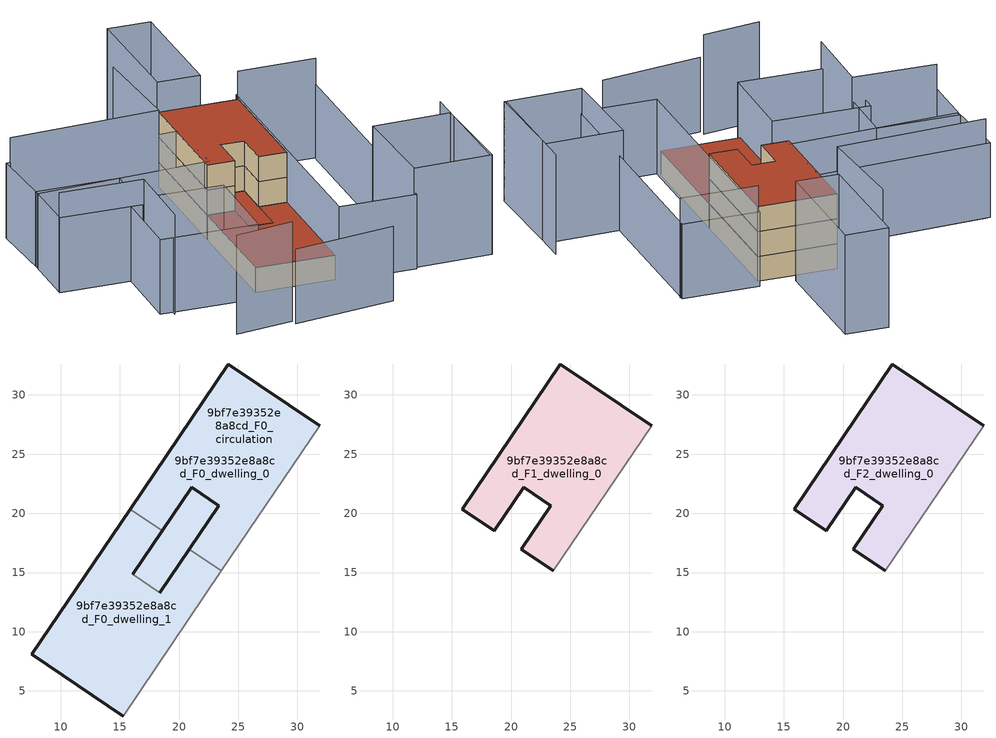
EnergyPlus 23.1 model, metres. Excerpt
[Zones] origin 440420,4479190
9bf7e39352e8a8cd_F0_dwelling_0
 floor ground (EU_floor_Construction): 23.37,20.64 20.88,16.97 18.39,13.29 16.07,14.86 21.06,22.21 21.91,21.63 z0; 31.89,27.38 23.58,15.13 20.88,16.97 23.37,20.64 21.91,21.63 21.06,22.21 18.56,18.54 15.86,20.37 24.17,32.62 z0
 wall outside (EU_wall_Construction): 18.56,18.54 21.06,22.21 23.37,20.64 20.88,16.97 / 31.89,27.38 24.17,32.62 15.86,20.37 z0:3
 wall adiabatic (EU_wall_Construction): 23.58,15.13 31.89,27.38 z0:3
 wall to 9bf7e39352e8a8cd_F0_dwelling_1 (EU_wall_Construction): 15.86,20.37 18.56,18.54 / 20.88,16.97 23.58,15.13 z0:3
 roof outside (EU_floor_Construction): 23.58,15.13 31.89,27.38 24.17,32.62 15.86,20.37 18.56,18.54 21.06,22.21 21.91,21.63 23.37,20.64 20.88,16.97 z3; 20.88,16.97 23.37,20.64 21.91,21.63 21.06,22.21 18.56,18.54 16.07,14.86 18.39,13.29 z3
9bf7e39352e8a8cd_F0_dwelling_1
 floor ground (EU_floor_Construction): 23.37,20.64 20.88,16.97 18.39,13.29 16.07,14.86 21.06,22.21 z0; 20.88,16.97 23.58,15.13 15.27,2.89 7.55,8.12 15.86,20.37 18.56,18.54 16.07,14.86 18.39,13.29 z0
 wall outside (EU_wall_Construction): 20.88,16.97 18.39,13.29 / 16.07,14.86 18.56,18.54 / 15.86,20.37 7.55,8.12 15.27,2.89 z0:3
 wall adiabatic (EU_wall_Construction): 15.27,2.89 23.58,15.13 z0:3
 wall to 9bf7e39352e8a8cd_F0_circulation (EU_wall_Construction): 18.39,13.29 16.07,14.86 z0:3
 roof outside (EU_roof_Construction): 23.37,20.64 21.06,22.21 16.07,14.86 18.39,13.29 20.88,16.97 z3; 15.27,2.89 23.58,15.13 20.88,16.97 18.39,13.29 16.07,14.86 18.56,18.54 15.86,20.37 7.55,8.12 z3
9bf7e39352e8a8cd_F0_circulation
 floor ground (EU_floor_Construction): 23.37,20.64 20.88,16.97 18.39,13.29 16.07,14.86 21.06,22.21 21.91,21.63 z0; 31.89,27.38 23.58,15.13 20.88,16.97 23.37,20.64 22.23,21.41 21.06,22.21 18.56,18.54 15.86,20.37 24.17,32.62 z0; 20.88,16.97 23.58,15.13 15.27,2.89 7.55,8.12 15.86,20.37 18.56,18.54 16.07,14.86 18.39,13.29 z0
 wall outside (EU_wall_Construction): 18.39,13.29 23.37,20.64 21.06,22.21 16.07,14.86 z0:3
 roof outside (EU_roof_Construction): 20.88,16.97 23.37,20.64 21.91,21.63 21.06,22.21 16.07,14.86 18.39,13.29 z3; 23.58,15.13 31.89,27.38 24.17,32.62 15.86,20.37 18.56,18.54 21.06,22.21 22.23,21.41 23.37,20.64 20.88,16.97 z3; 15.27,2.89 23.58,15.13 20.88,16.97 18.39,13.29 16.07,14.86 18.56,18.54 15.86,20.37 7.55,8.12 z3
9bf7e39352e8a8cd_F1_dwelling_0
 floor outside (EU_floor_Construction): 31.89,27.38 23.58,15.13 20.88,16.97 23.37,20.64 21.57,21.86 21.06,22.21 18.56,18.54 15.86,20.37 24.17,32.62 z3
 wall outside (EU_wall_Construction): 31.89,27.38 24.17,32.62 15.86,20.37 18.56,18.54 21.06,22.21 23.37,20.64 20.88,16.97 23.58,15.13 z3:6
 wall adiabatic (EU_wall_Construction): 23.58,15.13 31.89,27.38 z3:6
9bf7e39352e8a8cd_F2_dwelling_0
 floor to 9bf7e39352e8a8cd_F1_dwelling_0 (EU_floor_Construction): 31.89,27.38 23.58,15.13 20.88,16.97 23.37,20.64 21.06,22.21 18.56,18.54 15.86,20.37 24.17,32.62 z6
 wall outside (EU_wall_Construction): 31.89,27.38 24.17,32.62 15.86,20.37 18.56,18.54 21.06,22.21 23.37,20.64 20.88,16.97 23.58,15.13 z6:9
 wall adiabatic (EU_wall_Construction): 23.58,15.13 31.89,27.38 z6:9
 roof outside (EU_roof_Construction): 23.58,15.13 31.89,27.38 24.17,32.62 15.86,20.37 18.56,18.54 21.06,22.21 23.37,20.64 20.88,16.97 z9
shading: 30.52,-7.1 38.75,5.17 / -2.56,3.64 3.76,0.57 / -4.54,25.94 3.57,20.27 / 3.57,20.27 -2.06,12.22 / 40.25,22.81 32.62,27.96 / 25.71,39.71 19.36,29.23 / 19.36,29.23 4.13,38.46 / 37,2.61 30.64,-7.36 / 30.64,-7.36 22.86,-2.4 / 22.86,-2.4 29.22,7.57 / 29.22,7.57 37,2.61 / 29.39,30.66 25.16,33.52 / 25.16,33.52 33.58,45.99 / 33.58,45.99 37.81,43.13 / 37.81,43.13 29.39,30.66 z0:12; 3.45,-0.06 14.5,-5.43 / 15.21,2.3 32.81,28.24 / 32.81,28.24 40.34,23.13 / 40.34,23.13 22.75,-2.81 / 22.75,-2.81 15.21,2.3 / 12.66,15.94 6.44,6.99 / 6.44,6.99 -2.98,13.55 / -2.98,13.55 3.24,22.49 / 3.24,22.49 12.66,15.94 / 7.59,26.35 3.42,20.28 / 3.42,20.28 -4.63,25.8 / -4.63,25.8 -0.46,31.88 / -0.46,31.88 7.59,26.35 / 3.68,38.73 21.26,28.1 / 21.26,28.1 16.82,20.75 / 16.82,20.75 -0.77,31.38 / -0.77,31.38 3.68,38.73 z0:9
[Building]
EU S2 Campaign: North Axis=0; Terrain=City; Solar Distribution=FullExterior
[Site:Location]
Madrid: Latitude=40.5; Longitude=-3.5; Time Zone=1; Elevation=609
[SizingPeriod:WeatherFileDays]
AnnualSizingPeriod: Begin Month=1; Begin Day of Month=1; End Month=12; End Day of Month=31; Day of Week for Start Day=Monday; Use Weather File Daylight Saving Period=No; Use Weather File Rain and Snow Indicators=No
[MATERIAL]
EU_InternalMass_Material: Roughness=MediumRough; Thickness=0.1; Conductivity=1; Density=1800; Specific Heat=900; Thermal Absorptance=0.9; Solar Absorptance=0.7; Visible Absorptance=0.7
[MATERIAL:NOMASS] Roughness=MediumRough; Thermal Absorptance=0.9; Solar Absorptance=0.7; Visible Absorptance=0.7
Name | Thermal Resistance
EU_wall_NoMass | 0.419739
EU_roof_NoMass | 0.352165
EU_floor_NoMass | 0.608284
[CONSTRUCTION]
EU_wall_Construction: EU_wall_NoMass
EU_roof_Construction: EU_roof_NoMass
EU_floor_Construction: EU_floor_NoMass
EU_InternalMass_Construction: EU_InternalMass_Material
[ZONE] Type=1; Multiplier=1; Ceiling Height=autocalculate; Floor Area=autocalculate; Part of Total Floor Area=Yes
Name | Volume
9bf7e39352e8a8cd_F0_dwelling_0 | 451.283
9bf7e39352e8a8cd_F1_dwelling_0; 9bf7e39352e8a8cd_F2_dwelling_0 | 376.759
9bf7e39352e8a8cd_F0_dwelling_1 | 451.284
9bf7e39352e8a8cd_F0_circulation | 828.044
[INTERNALMASS] Construction=EU_InternalMass_Construction
Name | Zone or ZoneList | Surface Area
9bf7e39352e8a8cd_F0_dwelling_0_EU_InternalMass | 9bf7e39352e8a8cd_F0_dwelling_0 | 125.587
9bf7e39352e8a8cd_F0_dwelling_1_EU_InternalMass | 9bf7e39352e8a8cd_F0_dwelling_1 | 125.587
9bf7e39352e8a8cd_F1_dwelling_0_EU_InternalMass | 9bf7e39352e8a8cd_F1_dwelling_0 | 276.251
9bf7e39352e8a8cd_F2_dwelling_0_EU_InternalMass | 9bf7e39352e8a8cd_F2_dwelling_0 | 276.251
[OTHEREQUIPMENT] Fuel Type=Electricity; Design Level Calculation Method=Watts/Area; Power per Zone Floor Area=1; Fraction Latent=0; Fraction Radiant=0; Fraction Lost=0; Carbon Dioxide Generation Rate=0; EndUse Subcategory=EU_Step8_InternalGains
Name | Zone or ZoneList or Space or SpaceList | Schedule
EU_Step8_InternalGain_9bf7e39352e8a8cd_F0_dwelling_0_f000 | 9bf7e39352e8a8cd_F0_dwelling_0 | EU_Step8_GainSchedule_9bf7e39352e8a8cd_F0_dwelling_0_f000
EU_Step8_InternalGain_9bf7e39352e8a8cd_F0_dwelling_1_f000 | 9bf7e39352e8a8cd_F0_dwelling_1 | EU_Step8_GainSchedule_9bf7e39352e8a8cd_F0_dwelling_1_f000
EU_Step8_InternalGain_9bf7e39352e8a8cd_F1_dwelling_0_f000 | 9bf7e39352e8a8cd_F1_dwelling_0 | EU_Step8_GainSchedule_9bf7e39352e8a8cd_F1_dwelling_0_f000
EU_Step8_InternalGain_9bf7e39352e8a8cd_F2_dwelling_0_f000 | 9bf7e39352e8a8cd_F2_dwelling_0 | EU_Step8_GainSchedule_9bf7e39352e8a8cd_F2_dwelling_0_f000
[ZONEINFILTRATION:DESIGNFLOWRATE]
EU_Circulation_Infiltration_9bf7e39352e8a8cd_F0_circulation: Zone or ZoneList or Space or SpaceList=9bf7e39352e8a8cd_F0_circulation; Schedule=EU_AlwaysOn; Design Flow Rate Calculation Method=Flow/Area; Flow Rate per Floor Area=0.0005; Constant Term Coefficient=1; Temperature Term Coefficient=0; Velocity Term Coefficient=0; Velocity Squared Term Coefficient=0
[ZONEVENTILATION:DESIGNFLOWRATE] Schedule=EU_AlwaysOn; Design Flow Rate Calculation Method=AirChanges/Hour; Air Changes per Hour=0.703302; Ventilation Type=Natural; Fan Pressure Rise=0; Fan Total Efficiency=1; Constant Term Coefficient=1; Temperature Term Coefficient=0; Velocity Term Coefficient=0; Velocity Squared Term Coefficient=0; Minimum Indoor Temperature=-100; Maximum Indoor Temperature=100; Delta Temperature=-100; Minimum Outdoor Temperature=-100; Maximum Outdoor Temperature=100; Maximum Wind Speed=40
Name | Zone or ZoneList or Space or SpaceList
EU_ConstantAir_9bf7e39352e8a8cd_F0_dwelling_0 | 9bf7e39352e8a8cd_F0_dwelling_0
EU_ConstantAir_9bf7e39352e8a8cd_F0_dwelling_1 | 9bf7e39352e8a8cd_F0_dwelling_1
EU_ConstantAir_9bf7e39352e8a8cd_F1_dwelling_0 | 9bf7e39352e8a8cd_F1_dwelling_0
EU_ConstantAir_9bf7e39352e8a8cd_F2_dwelling_0 | 9bf7e39352e8a8cd_F2_dwelling_0
[HVACTEMPLATE:THERMOSTAT] Constant Heating Setpoint=20; Constant Cooling Setpoint=50
EU_HeatOnly_9bf7e39352e8a8cd_F0_dwelling_0; EU_HeatOnly_9bf7e39352e8a8cd_F0_dwelling_1; EU_HeatOnly_9bf7e39352e8a8cd_F1_dwelling_0; EU_HeatOnly_9bf7e39352e8a8cd_F2_dwelling_0
[HVACTEMPLATE:ZONE:IDEALLOADSAIRSYSTEM] System Availability Schedule=EU_AlwaysOn; Maximum Heating Supply Air Temperature=50; Minimum Cooling Supply Air Temperature=13; Maximum Heating Supply Air Humidity Ratio=0.0156; Minimum Cooling Supply Air Humidity Ratio=0.0077; Heating Limit=NoLimit; Cooling Limit=NoLimit; Heating Availability Schedule=EU_AlwaysOn; Cooling Availability Schedule=EU_CoolingOff; Dehumidification Control Type=ConstantSensibleHeatRatio; Cooling Sensible Heat Ratio=0.7; Dehumidification Setpoint=60; Humidification Control Type=None; Humidification Setpoint=30; Outdoor Air Method=None; Outdoor Air Flow Rate per Person=0.00944; Outdoor Air Flow Rate per Zone Floor Area=0; Outdoor Air Flow Rate per Zone=0; Demand Controlled Ventilation Type=None; Outdoor Air Economizer Type=NoEconomizer; Heat Recovery Type=None; Sensible Heat Recovery Effectiveness=0.7; Latent Heat Recovery Effectiveness=0.65
Name | Template Thermostat
9bf7e39352e8a8cd_F0_dwelling_0 | EU_HeatOnly_9bf7e39352e8a8cd_F0_dwelling_0
9bf7e39352e8a8cd_F0_dwelling_1 | EU_HeatOnly_9bf7e39352e8a8cd_F0_dwelling_1
9bf7e39352e8a8cd_F1_dwelling_0 | EU_HeatOnly_9bf7e39352e8a8cd_F1_dwelling_0
9bf7e39352e8a8cd_F2_dwelling_0 | EU_HeatOnly_9bf7e39352e8a8cd_F2_dwelling_0
[SIZING:ZONE] Zone Cooling Design Supply Air Temperature Input Method=SupplyAirTemperature; Zone Cooling Design Supply Air Temperature=13; Zone Heating Design Supply Air Temperature Input Method=SupplyAirTemperature; Zone Heating Design Supply Air Temperature=50; Zone Cooling Design Supply Air Humidity Ratio=0.008; Zone Heating Design Supply Air Humidity Ratio=0.008; Cooling Design Air Flow Method=DesignDay; Cooling Design Air Flow Rate=0; Cooling Minimum Air Flow per Zone Floor Area=0.000762; Cooling Minimum Air Flow=0; Cooling Minimum Air Flow Fraction=0.2; Heating Design Air Flow Method=DesignDay; Heating Design Air Flow Rate=0; Heating Maximum Air Flow per Zone Floor Area=0.002032; Heating Maximum Air Flow=0.141576; Heating Maximum Air Flow Fraction=0.3; Account for Dedicated Outdoor Air System=No; Dedicated Outdoor Air System Control Strategy=NeutralSupplyAir; Dedicated Outdoor Air Low Setpoint Temperature for Design=autosize; Dedicated Outdoor Air High Setpoint Temperature for Design=autosize; Zone Load Sizing Method=Sensible Load Only No Latent Load; Zone Latent Cooling Design Supply Air Humidity Ratio Input Method=HumidityRatioDifference; Zone Cooling Design Supply Air Humidity Ratio Difference=0.005; Zone Latent Heating Design Supply Air Humidity Ratio Input Method=HumidityRatioDifference; Zone Humidification Design Supply Air Humidity Ratio Difference=0.005
9bf7e39352e8a8cd_F0_dwelling_0; 9bf7e39352e8a8cd_F0_dwelling_1; 9bf7e39352e8a8cd_F1_dwelling_0; 9bf7e39352e8a8cd_F2_dwelling_0
[SCHEDULE:CONSTANT]
Name | Hourly Value
EU_AlwaysOn | 1
EU_CoolingOff | 0
[SCHEDULE:FILE] Column Number=1; Rows to Skip at Top=0; Number of Hours of Data=8760; Column Separator=Comma; Interpolate to Timestep=No; Minutes per Item=60; Adjust Schedule for Daylight Savings=Yes
Name | File
EU_Step8_GainSchedule_9bf7e39352e8a8cd_F0_dwelling_0_f000 | ../../schedules/9bf7e39352e8a8cd/9bf7e39352e8a8cd_F0_dwelling_0_f000_gain.csv
EU_Step8_GainSchedule_9bf7e39352e8a8cd_F0_dwelling_1_f000 | ../../schedules/9bf7e39352e8a8cd/9bf7e39352e8a8cd_F0_dwelling_1_f000_gain.csv
EU_Step8_GainSchedule_9bf7e39352e8a8cd_F1_dwelling_0_f000 | ../../schedules/9bf7e39352e8a8cd/9bf7e39352e8a8cd_F1_dwelling_0_f000_gain.csv
EU_Step8_GainSchedule_9bf7e39352e8a8cd_F2_dwelling_0_f000 | ../../schedules/9bf7e39352e8a8cd/9bf7e39352e8a8cd_F2_dwelling_0_f000_gain.csv
